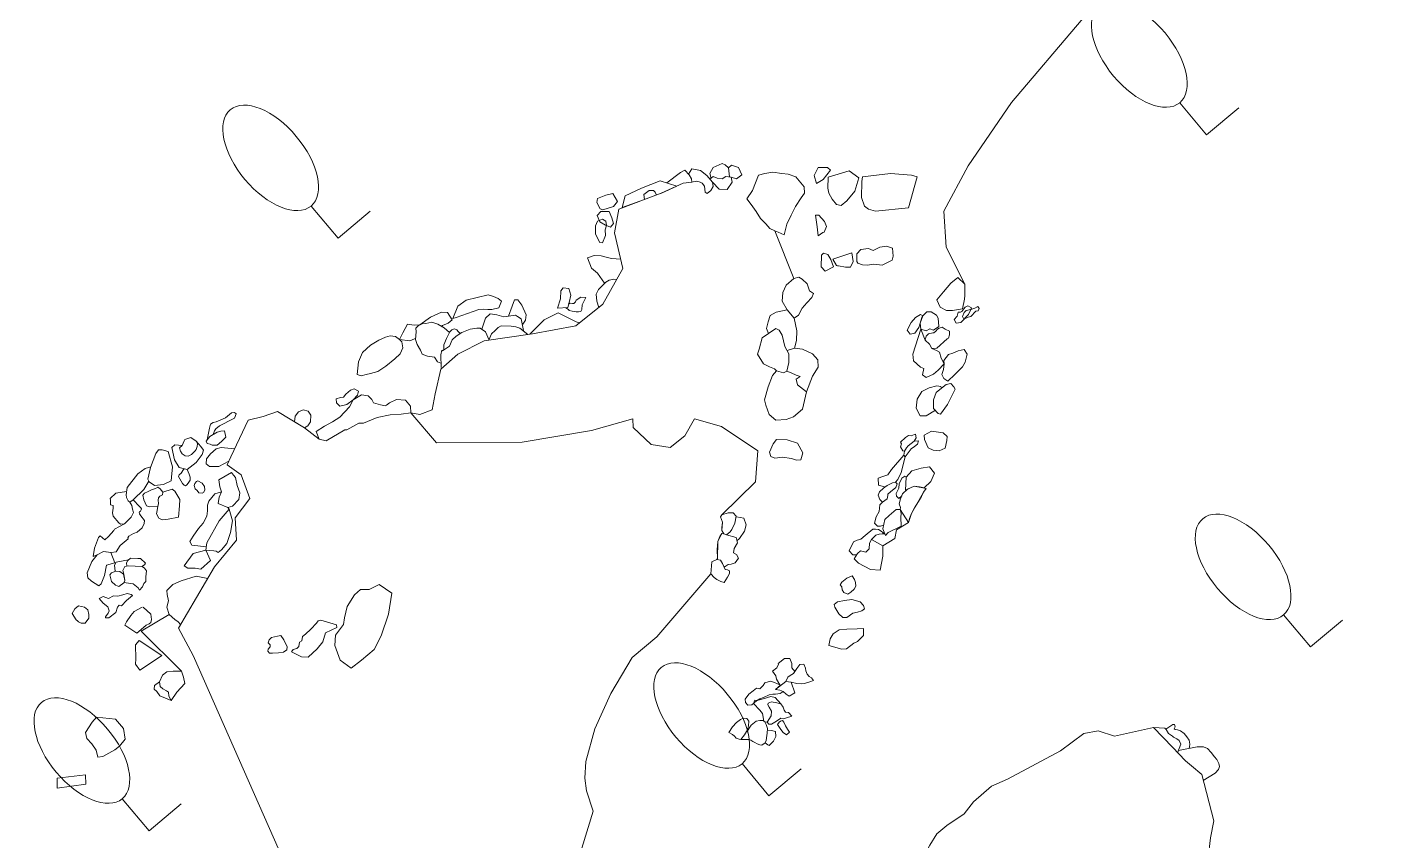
# Model space of a CAD drawing. Header units: metres. Extents: x -10443 to -4073, y -33280 to -26846.
# Drawn here: x -7266.45 to -7250.15, y -29110.04 to -29100.33 of the extents above; entities that cross this region are included whole.
import ezdxf

# ---------------------------------------------------------------- set-up
doc = ezdxf.new("R2010")
doc.units = ezdxf.units.M
doc.header["$MEASUREMENT"] = 0
doc.linetypes.add('CONTINUOUS_1', pattern=[0])
doc.linetypes.add('CONTINUOUS_2', pattern=[0])
doc.layers.add('木', color=254, linetype='CONTINUOUS_2', lineweight=18)
doc.layers.add('石', color=241, linetype='CONTINUOUS_2', lineweight=18)

msp = doc.modelspace()

# ---------------------------------------------------------------- linework, layer by layer
at = {"layer": '木', "linetype": 'CONTINUOUS_1', "lineweight": 18}
for p, q in [((-7252.372, -29101.615), (-7252.693, -29101.232)), ((-7251.989, -29101.293), (-7252.372, -29101.615)), ((-7262.739, -29102.849), (-7263.061, -29102.466)), ((-7262.356, -29102.527), (-7262.739, -29102.849)), ((-7251.132, -29107.731), (-7251.454, -29107.348)), ((-7250.749, -29107.41), (-7251.132, -29107.731)), ((-7257.596, -29109.508), (-7257.917, -29109.124)), ((-7257.213, -29109.186), (-7257.596, -29109.508)), ((-7264.992, -29109.926), (-7265.314, -29109.543)), ((-7264.609, -29109.605), (-7264.992, -29109.926))]:
    msp.add_line(p, q, dxfattribs=at)
for centre in [(-7253.175, -29100.657), (-7263.543, -29101.891), (-7251.936, -29106.774), (-7258.399, -29108.55), (-7265.796, -29108.968)]:
    msp.add_ellipse(centre, major_axis=(-0.482, 0.575), ratio=0.533333, dxfattribs=at)
at = {"layer": '石', "linetype": 'CONTINUOUS_2', "lineweight": 18}
for p, q in [((-7258.619, -29102.192), (-7258.881, -29102.313)), ((-7258.516, -29102.182), (-7258.619, -29102.192)), ((-7258.881, -29102.313), (-7259.388, -29102.503)), ((-7259.388, -29102.503), (-7259.439, -29102.788)), ((-7259.439, -29102.788), (-7259.338, -29103.213)), ((-7259.338, -29103.213), (-7259.578, -29103.638)), ((-7259.578, -29103.638), (-7259.899, -29103.895)), ((-7259.899, -29103.895), (-7260.419, -29103.992)), ((-7260.419, -29103.992), (-7260.993, -29104.077)), ((-7260.993, -29104.077), (-7261.309, -29104.236)), ((-7261.309, -29104.236), (-7261.513, -29104.415)), ((-7261.513, -29104.415), (-7261.578, -29104.708)), ((-7261.578, -29104.708), (-7261.617, -29104.898)), ((-7261.764, -29104.957), (-7261.871, -29104.934)), ((-7261.617, -29104.898), (-7261.764, -29104.957)), ((-7256.272, -29106.033), (-7256.239, -29106)), ((-7256.239, -29106), (-7256.184, -29105.962)), ((-7256.335, -29106.251), (-7256.316, -29106.178)), ((-7256.316, -29106.178), (-7256.28, -29106.112)), ((-7256.28, -29106.112), (-7256.272, -29106.033)), ((-7256.299, -29106.29), (-7256.335, -29106.251)), ((-7256.265, -29106.288), (-7256.299, -29106.29)), ((-7256.227, -29106.275), (-7256.265, -29106.288))]:
    msp.add_line(p, q, dxfattribs=at)
at = {"layer": '石', "linetype": 'CONTINUOUS_2', "lineweight": 18, "flags": 128}
for points in [[(-7244.365, -29095.966), (-7245.885, -29096.092), (-7247.481, -29096.369), (-7248.576, -29096.763), (-7249.202, -29097.235), (-7250.094, -29097.983), (-7252.026, -29098.677), (-7252.753, -29099.125), (-7253.346, -29099.717), (-7253.868, -29100.249), (-7254.699, -29101.229), (-7255.219, -29101.988), (-7255.507, -29102.526), (-7255.479, -29102.959), (-7255.259, -29103.4)], [(-7258.814, -29102.191), (-7258.651, -29102.064), (-7258.599, -29102.036), (-7258.548, -29102.094), (-7258.518, -29102.141), (-7258.516, -29102.182)], [(-7258.555, -29102.086), (-7258.515, -29102.021), (-7258.411, -29102.042), (-7258.338, -29102.102), (-7258.268, -29102.181), (-7258.263, -29102.233), (-7258.288, -29102.281), (-7258.334, -29102.317), (-7258.355, -29102.302), (-7258.365, -29102.228), (-7258.391, -29102.194), (-7258.418, -29102.183), (-7258.457, -29102.171), (-7258.52, -29102.183)], [(-7258.287, -29102.136), (-7258.3, -29102.079), (-7258.261, -29102.005), (-7258.152, -29101.959), (-7258.117, -29101.973), (-7258.079, -29102.009)], [(-7257.861, -29102.379), (-7257.809, -29102.449), (-7257.749, -29102.532), (-7257.696, -29102.616), (-7257.633, -29102.679), (-7257.585, -29102.735), (-7257.526, -29102.764), (-7257.484, -29102.78), (-7257.413, -29102.808), (-7257.383, -29102.681), (-7257.329, -29102.575), (-7257.28, -29102.473), (-7257.21, -29102.37), (-7257.17, -29102.314), (-7257.174, -29102.236), (-7257.273, -29102.116), (-7257.365, -29102.087), (-7257.443, -29102.078), (-7257.548, -29102.063), (-7257.643, -29102.077), (-7257.72, -29102.098), (-7257.792, -29102.282), (-7257.861, -29102.379)], [(-7258.3, -29102.146), (-7258.261, -29102.114), (-7258.213, -29102.132), (-7258.154, -29102.14), (-7258.11, -29102.113), (-7258.045, -29102.122), (-7258.036, -29102.181), (-7258.093, -29102.267), (-7258.188, -29102.265), (-7258.268, -29102.181)], [(-7258.974, -29102.279), (-7258.955, -29102.3), (-7258.938, -29102.335)], [(-7257.526, -29102.764), (-7257.298, -29103.333)], [(-7259.56, -29103.386), (-7259.641, -29103.269), (-7259.713, -29103.209), (-7259.762, -29103.083), (-7259.682, -29103.057), (-7259.599, -29103.059), (-7259.521, -29103.082), (-7259.473, -29103.091), (-7259.365, -29103.1)], [(-7259.625, -29103.676), (-7259.651, -29103.602), (-7259.658, -29103.519), (-7259.63, -29103.461), (-7259.541, -29103.376), (-7259.502, -29103.351), (-7259.446, -29103.34), (-7259.411, -29103.342)], [(-7257.377, -29103.707), (-7257.438, -29103.602), (-7257.431, -29103.5), (-7257.392, -29103.412), (-7257.298, -29103.333), (-7257.237, -29103.314), (-7257.198, -29103.34), (-7257.14, -29103.396), (-7257.112, -29103.478), (-7257.064, -29103.512), (-7257.083, -29103.559), (-7257.142, -29103.623), (-7257.198, -29103.684), (-7257.241, -29103.769), (-7257.294, -29103.804)], [(-7261.368, -29103.807), (-7261.309, -29103.66), (-7261.211, -29103.592), (-7260.948, -29103.528), (-7260.882, -29103.546), (-7260.826, -29103.569), (-7260.789, -29103.601), (-7260.818, -29103.681), (-7260.903, -29103.702), (-7260.952, -29103.7), (-7260.999, -29103.698), (-7261.06, -29103.702), (-7261.33, -29103.797), (-7261.368, -29103.807)], [(-7259.986, -29103.638), (-7259.969, -29103.627), (-7259.941, -29103.628), (-7259.926, -29103.631), (-7259.903, -29103.611), (-7259.895, -29103.592), (-7259.841, -29103.555), (-7259.781, -29103.558), (-7259.801, -29103.597), (-7259.823, -29103.647), (-7259.828, -29103.701), (-7259.842, -29103.724), (-7259.868, -29103.73), (-7259.895, -29103.729), (-7259.921, -29103.725), (-7259.944, -29103.721), (-7259.979, -29103.712), (-7259.988, -29103.701), (-7260.021, -29103.68)], [(-7260.703, -29103.781), (-7260.662, -29103.663), (-7260.634, -29103.588), (-7260.593, -29103.588), (-7260.544, -29103.65), (-7260.494, -29103.766), (-7260.5, -29103.828), (-7260.535, -29103.877)], [(-7257.379, -29104.193), (-7257.29, -29104.164), (-7257.267, -29104.073), (-7257.261, -29103.955), (-7257.294, -29103.804), (-7257.377, -29103.707), (-7257.511, -29103.732), (-7257.58, -29103.772), (-7257.606, -29103.847), (-7257.626, -29103.928), (-7257.602, -29103.99)], [(-7262.006, -29104.059), (-7261.966, -29103.979), (-7261.911, -29103.877), (-7261.83, -29103.889), (-7261.761, -29103.883), (-7261.636, -29103.792), (-7261.504, -29103.734), (-7261.434, -29103.737), (-7261.376, -29103.826), (-7261.423, -29103.866), (-7261.492, -29103.894), (-7261.503, -29103.908)], [(-7261.51, -29104.342), (-7261.551, -29104.325), (-7261.588, -29104.272), (-7261.67, -29104.257), (-7261.733, -29104.236), (-7261.755, -29104.187), (-7261.796, -29104.12), (-7261.814, -29104.061), (-7261.808, -29103.97), (-7261.81, -29103.924), (-7261.784, -29103.896), (-7261.736, -29103.873), (-7261.691, -29103.867), (-7261.621, -29103.854), (-7261.547, -29103.878), (-7261.473, -29103.921), (-7261.408, -29103.977)], [(-7261.024, -29103.937), (-7260.977, -29103.804), (-7260.923, -29103.755), (-7260.844, -29103.764), (-7260.761, -29103.789), (-7260.703, -29103.781), (-7260.621, -29103.771), (-7260.595, -29103.784), (-7260.551, -29103.811), (-7260.525, -29103.951)], [(-7260.94, -29104.069), (-7260.905, -29103.991), (-7260.865, -29103.951), (-7260.826, -29103.915), (-7260.79, -29103.896), (-7260.671, -29103.901), (-7260.616, -29103.908), (-7260.57, -29103.924), (-7260.474, -29104)], [(-7260.45, -29103.997), (-7260.28, -29103.825), (-7260.112, -29103.743), (-7259.898, -29103.848), (-7259.855, -29103.859)], [(-7262.509, -29104.476), (-7262.496, -29104.325), (-7262.446, -29104.215), (-7262.35, -29104.127), (-7262.251, -29104.068), (-7262.171, -29104.033), (-7262.116, -29104.014), (-7262.052, -29104.024), (-7262.006, -29104.059), (-7261.977, -29104.086), (-7261.965, -29104.158), (-7261.999, -29104.232), (-7262.061, -29104.289), (-7262.17, -29104.38), (-7262.264, -29104.442), (-7262.352, -29104.465), (-7262.403, -29104.478), (-7262.461, -29104.495), (-7262.509, -29104.476)], [(-7262.006, -29104.059), (-7261.88, -29104.076), (-7261.827, -29104.052), (-7261.809, -29104.046)], [(-7261.508, -29104.395), (-7261.512, -29104.241), (-7261.499, -29104.186), (-7261.49, -29104.195), (-7261.41, -29104.138), (-7261.376, -29104.063), (-7261.33, -29104.021), (-7261.262, -29103.975), (-7261.162, -29103.937), (-7261.081, -29103.925), (-7261.044, -29103.923), (-7260.979, -29103.967), (-7260.936, -29104.068)], [(-7261.477, -29104.186), (-7261.475, -29104.122), (-7261.444, -29104.048), (-7261.403, -29103.97), (-7261.382, -29103.943), (-7261.35, -29103.933), (-7261.32, -29103.946), (-7261.304, -29103.963), (-7261.282, -29103.989)], [(-7257.588, -29104.385), (-7257.528, -29104.41), (-7257.507, -29104.435), (-7257.422, -29104.459), (-7257.384, -29104.438), (-7257.357, -29104.333), (-7257.357, -29104.232), (-7257.408, -29104.143), (-7257.438, -29104.006), (-7257.474, -29103.95), (-7257.513, -29103.93), (-7257.676, -29104.039), (-7257.711, -29104.174), (-7257.731, -29104.235), (-7257.66, -29104.351), (-7257.588, -29104.385)], [(-7257.29, -29104.164), (-7257.195, -29104.174), (-7257.076, -29104.229), (-7257.012, -29104.303), (-7257.009, -29104.39), (-7257.074, -29104.497), (-7257.148, -29104.683), (-7257.256, -29104.599), (-7257.269, -29104.532), (-7257.224, -29104.502), (-7257.27, -29104.487), (-7257.329, -29104.459), (-7257.384, -29104.438)], [(-7257.148, -29104.683), (-7257.195, -29104.893), (-7257.301, -29104.985), (-7257.39, -29105.015), (-7257.514, -29105.024), (-7257.592, -29104.956), (-7257.632, -29104.844), (-7257.647, -29104.781), (-7257.605, -29104.623), (-7257.552, -29104.491), (-7257.507, -29104.435)], [(-7255.609, -29104.903), (-7255.72, -29104.971), (-7255.789, -29104.973), (-7255.839, -29104.881), (-7255.825, -29104.774), (-7255.771, -29104.68), (-7255.684, -29104.636), (-7255.59, -29104.613), (-7255.545, -29104.622), (-7255.536, -29104.639)], [(-7255.375, -29104.653), (-7255.465, -29104.837), (-7255.547, -29104.951), (-7255.577, -29104.942), (-7255.63, -29104.882), (-7255.632, -29104.779), (-7255.6, -29104.693), (-7255.536, -29104.639), (-7255.482, -29104.597), (-7255.426, -29104.586), (-7255.389, -29104.624), (-7255.375, -29104.654)], [(-7264.643, -29107.508), (-7264.215, -29106.774), (-7263.952, -29106.454), (-7263.967, -29106.188), (-7263.791, -29105.958), (-7263.893, -29105.677), (-7264.06, -29105.558), (-7264.02, -29105.459), (-7263.813, -29105.022), (-7263.632, -29104.979)], [(-7264.301, -29105.258), (-7264.273, -29105.118), (-7264.259, -29105.072), (-7264.228, -29105.052), (-7264.192, -29105.044), (-7264.082, -29104.995), (-7264.059, -29104.977), (-7264.011, -29104.934), (-7263.975, -29104.933), (-7263.953, -29104.949), (-7263.973, -29104.998), (-7264.036, -29105.03), (-7264.106, -29105.068), (-7264.153, -29105.09), (-7264.199, -29105.128), (-7264.213, -29105.152), (-7264.229, -29105.195)], [(-7263.632, -29104.979), (-7263.463, -29104.919), (-7263.138, -29105.114), (-7262.962, -29105.25)], [(-7261.871, -29104.934), (-7261.563, -29105.292), (-7260.54, -29105.287), (-7259.713, -29105.147), (-7259.222, -29105.008), (-7259.216, -29105.112), (-7259.002, -29105.313), (-7258.773, -29105.348), (-7258.598, -29105.21), (-7258.486, -29105.008), (-7258.163, -29105.1), (-7257.729, -29105.39), (-7257.757, -29105.758)], [(-7264.311, -29105.272), (-7264.268, -29105.219), (-7264.182, -29105.167), (-7264.138, -29105.156), (-7264.093, -29105.152), (-7264.076, -29105.224), (-7264.128, -29105.279), (-7264.18, -29105.32), (-7264.209, -29105.322), (-7264.239, -29105.32), (-7264.264, -29105.309), (-7264.302, -29105.301), (-7264.311, -29105.272)], [(-7256.027, -29105.34), (-7256.014, -29105.305), (-7256.027, -29105.286), (-7255.965, -29105.231), (-7255.931, -29105.205), (-7255.898, -29105.208), (-7255.86, -29105.193), (-7255.845, -29105.192), (-7255.838, -29105.232), (-7255.862, -29105.272), (-7255.935, -29105.328), (-7255.955, -29105.352), (-7255.976, -29105.392), (-7255.999, -29105.389), (-7256.027, -29105.34)], [(-7264.541, -29105.613), (-7264.636, -29105.59), (-7264.691, -29105.495), (-7264.724, -29105.351), (-7264.688, -29105.317), (-7264.6, -29105.325)], [(-7264.497, -29105.23), (-7264.568, -29105.254), (-7264.576, -29105.271), (-7264.6, -29105.325), (-7264.629, -29105.352), (-7264.619, -29105.395), (-7264.599, -29105.425), (-7264.564, -29105.449), (-7264.529, -29105.454), (-7264.488, -29105.431), (-7264.442, -29105.39), (-7264.431, -29105.374), (-7264.419, -29105.338), (-7264.417, -29105.306), (-7264.432, -29105.272), (-7264.497, -29105.23)], [(-7264.541, -29105.613), (-7264.43, -29105.53), (-7264.359, -29105.433), (-7264.345, -29105.383), (-7264.377, -29105.339), (-7264.432, -29105.272)], [(-7264.041, -29105.512), (-7264.16, -29105.575), (-7264.273, -29105.577), (-7264.313, -29105.545), (-7264.307, -29105.484), (-7264.259, -29105.424), (-7264.195, -29105.365), (-7264.133, -29105.35), (-7263.976, -29105.365)], [(-7255.862, -29105.272), (-7255.81, -29105.271), (-7255.824, -29105.31), (-7255.859, -29105.336), (-7255.897, -29105.367), (-7255.944, -29105.429), (-7255.969, -29105.459), (-7255.987, -29105.441), (-7255.976, -29105.392)], [(-7264.821, -29105.792), (-7264.931, -29105.804), (-7264.994, -29105.761), (-7265.01, -29105.726), (-7264.975, -29105.589), (-7264.914, -29105.419), (-7264.882, -29105.379), (-7264.837, -29105.378), (-7264.765, -29105.398), (-7264.715, -29105.581), (-7264.726, -29105.705), (-7264.731, -29105.747), (-7264.821, -29105.792)], [(-7256.215, -29105.817), (-7256.289, -29105.799), (-7256.291, -29105.716), (-7256.236, -29105.695), (-7256.175, -29105.676), (-7256.132, -29105.611), (-7255.987, -29105.441), (-7255.969, -29105.459), (-7256.019, -29105.649), (-7256.058, -29105.73), (-7256.087, -29105.762)], [(-7264.998, -29105.753), (-7265.055, -29105.85), (-7265.184, -29105.976), (-7265.223, -29106.003), (-7265.243, -29105.987), (-7265.262, -29105.945), (-7265.269, -29105.913), (-7265.255, -29105.828), (-7265.127, -29105.665), (-7265.04, -29105.599), (-7264.971, -29105.579)], [(-7264.593, -29105.779), (-7264.643, -29105.694), (-7264.633, -29105.676), (-7264.611, -29105.655), (-7264.583, -29105.612), (-7264.576, -29105.605), (-7264.541, -29105.613), (-7264.516, -29105.667), (-7264.502, -29105.702), (-7264.505, -29105.738), (-7264.527, -29105.775), (-7264.545, -29105.796), (-7264.561, -29105.807), (-7264.574, -29105.799), (-7264.593, -29105.779)], [(-7264.011, -29105.647), (-7264.161, -29105.736), (-7264.151, -29105.819), (-7264.129, -29105.88), (-7264.156, -29105.944), (-7264.168, -29106.016), (-7264.053, -29106.064), (-7263.997, -29106.05), (-7263.923, -29105.971), (-7263.912, -29105.892), (-7263.944, -29105.804), (-7263.962, -29105.709), (-7263.985, -29105.679), (-7264.011, -29105.647)], [(-7264.891, -29106.054), (-7264.985, -29106.057), (-7265.023, -29106.047), (-7265.057, -29105.974), (-7265.068, -29105.92), (-7265.047, -29105.894), (-7265.012, -29105.878), (-7264.964, -29105.856), (-7264.917, -29105.839), (-7264.89, -29105.823), (-7264.862, -29105.841), (-7264.83, -29105.884), (-7264.834, -29105.913), (-7264.867, -29105.93), (-7264.883, -29105.95), (-7264.885, -29105.977), (-7264.88, -29106.018), (-7264.891, -29106.054)], [(-7264.83, -29105.884), (-7264.717, -29105.847), (-7264.686, -29105.869), (-7264.626, -29105.972), (-7264.631, -29106.045), (-7264.641, -29106.181)], [(-7264.362, -29105.895), (-7264.399, -29105.892), (-7264.421, -29105.864), (-7264.445, -29105.844), (-7264.456, -29105.804), (-7264.448, -29105.78), (-7264.426, -29105.755), (-7264.413, -29105.747), (-7264.361, -29105.775), (-7264.331, -29105.816), (-7264.329, -29105.857), (-7264.344, -29105.886), (-7264.362, -29105.895)], [(-7257.757, -29105.758), (-7258.159, -29106.152), (-7258.174, -29106.179), (-7258.151, -29106.241), (-7258.158, -29106.341), (-7258.134, -29106.381), (-7258.157, -29106.376), (-7258.207, -29106.47), (-7258.209, -29106.674), (-7258.218, -29106.686), (-7258.278, -29106.715), (-7258.289, -29106.859), (-7258.933, -29107.61), (-7259.229, -29107.858), (-7259.481, -29108.288), (-7259.673, -29108.708), (-7259.782, -29109.099), (-7259.792, -29109.298), (-7259.775, -29109.447), (-7259.693, -29109.692), (-7259.827, -29110.132), (-7259.815, -29110.585), (-7260.254, -29111.279), (-7260.319, -29111.429), (-7260.441, -29111.722), (-7260.461, -29111.958), (-7260.432, -29112.219), (-7260.392, -29112.43), (-7260.338, -29112.576), (-7260.28, -29112.677), (-7260.24, -29112.725)], [(-7256.239, -29106), (-7256.271, -29105.972), (-7256.293, -29105.92), (-7256.276, -29105.877), (-7256.227, -29105.834), (-7256.184, -29105.804), (-7256.12, -29105.771), (-7256.087, -29105.762), (-7256.065, -29105.784), (-7256.08, -29105.826), (-7256.145, -29105.879), (-7256.176, -29105.908), (-7256.175, -29105.924), (-7256.184, -29105.962), (-7256.239, -29106)], [(-7256.01, -29105.928), (-7256.047, -29105.957), (-7256.074, -29105.932), (-7256.079, -29105.898), (-7256.046, -29105.834), (-7256.04, -29105.784), (-7256.01, -29105.717), (-7255.973, -29105.692), (-7255.962, -29105.695)], [(-7265.66, -29106.649), (-7265.613, -29106.632), (-7265.536, -29106.59), (-7265.446, -29106.603), (-7265.386, -29106.596), (-7265.34, -29106.519), (-7265.245, -29106.439), (-7265.246, -29106.427), (-7265.235, -29106.408), (-7265.18, -29106.377), (-7265.137, -29106.36), (-7265.076, -29106.31), (-7265.053, -29106.255), (-7265.049, -29106.222), (-7265.091, -29106.166), (-7265.11, -29106.142), (-7265.112, -29106.126), (-7265.109, -29106.119), (-7265.098, -29106.108), (-7265.087, -29106.092), (-7265.084, -29106.082), (-7265.092, -29106.068), (-7265.109, -29106.052), (-7265.184, -29105.976)], [(-7265.263, -29105.874), (-7265.391, -29105.893), (-7265.457, -29105.957), (-7265.453, -29105.978), (-7265.454, -29106.033), (-7265.423, -29106.04), (-7265.422, -29106.074), (-7265.43, -29106.129), (-7265.423, -29106.17), (-7265.356, -29106.25), (-7265.336, -29106.264), (-7265.288, -29106.259), (-7265.209, -29106.181), (-7265.18, -29106.126), (-7265.191, -29106.085), (-7265.201, -29106.043), (-7265.223, -29106.003)], [(-7264.038, -29106.087), (-7264.053, -29106.064), (-7264.168, -29106.016), (-7264.156, -29105.944), (-7264.129, -29105.88), (-7264.209, -29105.904), (-7264.279, -29105.99), (-7264.297, -29106.039), (-7264.297, -29106.107), (-7264.303, -29106.169), (-7264.348, -29106.254), (-7264.402, -29106.318), (-7264.468, -29106.406), (-7264.507, -29106.471), (-7264.485, -29106.515), (-7264.31, -29106.534)], [(-7256.237, -29106.523), (-7256.237, -29106.646), (-7256.268, -29106.813), (-7256.384, -29106.806), (-7256.528, -29106.729), (-7256.577, -29106.68), (-7256.54, -29106.613), (-7256.502, -29106.582), (-7256.44, -29106.598), (-7256.4, -29106.56), (-7256.395, -29106.491), (-7256.37, -29106.447), (-7256.237, -29106.523), (-7256.092, -29106.437), (-7256.073, -29106.334), (-7255.93, -29106.244), (-7255.917, -29106.197), (-7255.894, -29106.139), (-7255.857, -29106.07), (-7255.812, -29105.996), (-7255.776, -29105.933), (-7255.752, -29105.883), (-7255.739, -29105.866)], [(-7264.641, -29106.181), (-7264.766, -29106.205), (-7264.838, -29106.214), (-7264.878, -29106.194), (-7264.906, -29106.14), (-7264.902, -29106.122), (-7264.891, -29106.054)], [(-7264.315, -29106.576), (-7264.305, -29106.489), (-7264.158, -29106.224), (-7264.038, -29106.087), (-7263.998, -29106.226), (-7264.023, -29106.366), (-7264.064, -29106.494), (-7264.131, -29106.571), (-7264.17, -29106.602), (-7264.192, -29106.588), (-7264.22, -29106.583), (-7264.315, -29106.576)], [(-7257.981, -29106.176), (-7257.895, -29106.192), (-7257.867, -29106.273), (-7257.887, -29106.349), (-7257.948, -29106.437), (-7257.977, -29106.463)], [(-7265.66, -29106.649), (-7265.646, -29106.551), (-7265.598, -29106.424), (-7265.579, -29106.405), (-7265.523, -29106.453), (-7265.478, -29106.412), (-7265.416, -29106.339), (-7265.406, -29106.325), (-7265.288, -29106.259)], [(-7256.549, -29106.63), (-7256.594, -29106.631), (-7256.638, -29106.582), (-7256.585, -29106.476), (-7256.542, -29106.457), (-7256.5, -29106.445), (-7256.446, -29106.399), (-7256.354, -29106.324), (-7256.325, -29106.325), (-7256.289, -29106.329), (-7256.258, -29106.349), (-7256.217, -29106.38)], [(-7258.209, -29106.674), (-7258.213, -29106.568), (-7258.207, -29106.47), (-7258.18, -29106.411), (-7258.157, -29106.376), (-7258.134, -29106.381), (-7258.102, -29106.393), (-7257.987, -29106.423), (-7257.971, -29106.487), (-7258.012, -29106.554), (-7258.018, -29106.606), (-7257.982, -29106.627), (-7257.959, -29106.669), (-7257.998, -29106.726), (-7258.045, -29106.743), (-7258.081, -29106.748), (-7258.129, -29106.78)], [(-7256.37, -29106.447), (-7256.318, -29106.397), (-7256.28, -29106.384), (-7256.243, -29106.379), (-7256.213, -29106.38)], [(-7264.444, -29106.79), (-7264.531, -29106.79), (-7264.575, -29106.761), (-7264.468, -29106.616), (-7264.315, -29106.576), (-7264.26, -29106.698), (-7264.376, -29106.801), (-7264.444, -29106.79)], [(-7265.399, -29106.827), (-7265.406, -29106.756), (-7265.386, -29106.718), (-7265.239, -29106.69)], [(-7265.056, -29106.975), (-7265.071, -29107.014), (-7265.108, -29107.053), (-7265.123, -29107.025), (-7265.183, -29106.979), (-7265.294, -29106.96), (-7265.284, -29106.936), (-7265.297, -29106.862), (-7265.309, -29106.819), (-7265.284, -29106.771), (-7265.243, -29106.764), (-7265.077, -29106.771), (-7265.049, -29106.791), (-7265.023, -29106.822), (-7265.034, -29106.893), (-7265.031, -29106.92), (-7265.031, -29106.95), (-7265.056, -29106.975)], [(-7265.258, -29106.766), (-7265.265, -29106.728), (-7265.249, -29106.697), (-7265.215, -29106.67), (-7265.13, -29106.673), (-7265.095, -29106.675), (-7265.037, -29106.729), (-7265.049, -29106.749), (-7265.079, -29106.77)], [(-7264.756, -29107.345), (-7264.782, -29107.255), (-7264.762, -29107.181), (-7264.776, -29107.103), (-7264.781, -29107.055), (-7264.712, -29106.986), (-7264.611, -29106.941), (-7264.431, -29106.884), (-7264.292, -29106.914)], [(-7262.77, -29107.589), (-7262.778, -29107.712), (-7262.715, -29107.887), (-7262.582, -29107.983), (-7262.459, -29107.89), (-7262.306, -29107.762), (-7262.223, -29107.596), (-7262.137, -29107.338), (-7262.098, -29107.088), (-7262.247, -29106.986), (-7262.368, -29107.044), (-7262.469, -29107.044), (-7262.543, -29107.107), (-7262.628, -29107.246), (-7262.66, -29107.385), (-7262.675, -29107.461), (-7262.77, -29107.589)], [(-7265.075, -29107.256), (-7265.173, -29107.308), (-7265.211, -29107.355), (-7265.265, -29107.43), (-7265.283, -29107.471), (-7265.14, -29107.566), (-7265.062, -29107.497), (-7265.029, -29107.469), (-7264.994, -29107.453), (-7264.973, -29107.44), (-7264.963, -29107.402), (-7264.971, -29107.339), (-7265.063, -29107.254)], [(-7264.756, -29107.345), (-7265.088, -29107.542), (-7264.605, -29108.02)], [(-7264.617, -29107.464), (-7264.645, -29107.429), (-7264.685, -29107.401), (-7264.756, -29107.345)], [(-7263.293, -29107.789), (-7263.175, -29107.848), (-7263.094, -29107.851), (-7262.987, -29107.752), (-7262.921, -29107.67), (-7262.889, -29107.562), (-7262.753, -29107.497), (-7262.755, -29107.467), (-7262.877, -29107.432), (-7262.942, -29107.41), (-7262.974, -29107.417), (-7262.997, -29107.445), (-7263.063, -29107.519), (-7263.128, -29107.578), (-7263.163, -29107.606), (-7263.169, -29107.657), (-7263.198, -29107.673), (-7263.206, -29107.724), (-7263.232, -29107.749), (-7263.273, -29107.763), (-7263.293, -29107.789)], [(-7264.643, -29107.508), (-7264.468, -29107.831), (-7263.437, -29110.17), (-7263.022, -29110.884), (-7263.02, -29111.024), (-7262.979, -29111.129), (-7262.8, -29111.358), (-7262.782, -29111.529), (-7262.769, -29111.663), (-7262.466, -29111.753), (-7262.118, -29111.684), (-7261.969, -29111.775), (-7261.578, -29111.707), (-7261.419, -29111.823), (-7261.027, -29112.008), (-7260.797, -29112.453), (-7260.699, -29113.089), (-7260.892, -29113.924), (-7261.769, -29115.239)], [(-7263.56, -29107.646), (-7263.531, -29107.619), (-7263.462, -29107.603), (-7263.421, -29107.595), (-7263.385, -29107.645), (-7263.346, -29107.731), (-7263.348, -29107.764), (-7263.388, -29107.793), (-7263.451, -29107.802), (-7263.521, -29107.804), (-7263.558, -29107.804), (-7263.576, -29107.783), (-7263.571, -29107.758), (-7263.548, -29107.728), (-7263.548, -29107.706), (-7263.571, -29107.68), (-7263.56, -29107.646)], [(-7257.553, -29108.019), (-7257.501, -29107.98), (-7257.481, -29107.935), (-7257.485, -29107.927), (-7257.409, -29107.87), (-7257.346, -29107.87), (-7257.324, -29107.928), (-7257.321, -29107.98), (-7257.285, -29108.023)], [(-7257.396, -29108.142), (-7257.372, -29108.092), (-7257.343, -29108.073), (-7257.302, -29108.049), (-7257.263, -29107.988), (-7257.227, -29107.942), (-7257.179, -29107.935), (-7257.16, -29107.984), (-7257.156, -29108.017), (-7257.138, -29108.057), (-7257.116, -29108.084), (-7257.088, -29108.098), (-7257.065, -29108.13), (-7257.109, -29108.146), (-7257.171, -29108.167), (-7257.208, -29108.17), (-7257.263, -29108.167), (-7257.332, -29108.152)], [(-7264.605, -29108.02), (-7264.706, -29108.019), (-7264.781, -29108.029), (-7264.833, -29108.068), (-7264.87, -29108.147), (-7264.861, -29108.201), (-7264.83, -29108.229), (-7264.784, -29108.253), (-7264.762, -29108.272), (-7264.758, -29108.317), (-7264.729, -29108.371)], [(-7264.729, -29108.371), (-7264.663, -29108.269), (-7264.568, -29108.168), (-7264.583, -29108.092), (-7264.605, -29108.02)], [(-7257.553, -29108.019), (-7257.514, -29108.074), (-7257.507, -29108.115), (-7257.466, -29108.185)], [(-7264.729, -29108.371), (-7264.864, -29108.313), (-7264.903, -29108.264), (-7264.935, -29108.233), (-7264.93, -29108.192), (-7264.87, -29108.146)], [(-7257.798, -29108.421), (-7257.846, -29108.425), (-7257.877, -29108.394), (-7257.88, -29108.356), (-7257.834, -29108.295), (-7257.784, -29108.254), (-7257.745, -29108.224), (-7257.718, -29108.225), (-7257.703, -29108.229), (-7257.663, -29108.192), (-7257.644, -29108.161), (-7257.578, -29108.141), (-7257.531, -29108.154), (-7257.457, -29108.189), (-7257.519, -29108.237), (-7257.464, -29108.246), (-7257.424, -29108.263), (-7257.462, -29108.287), (-7257.517, -29108.296), (-7257.548, -29108.295), (-7257.594, -29108.304), (-7257.659, -29108.334), (-7257.703, -29108.351), (-7257.745, -29108.376), (-7257.798, -29108.421)], [(-7257.519, -29108.238), (-7257.396, -29108.142), (-7257.332, -29108.152), (-7257.288, -29108.277), (-7257.355, -29108.318), (-7257.39, -29108.295), (-7257.427, -29108.262), (-7257.464, -29108.246), (-7257.519, -29108.238)], [(-7257.779, -29108.405), (-7257.77, -29108.374), (-7257.763, -29108.368), (-7257.74, -29108.372), (-7257.664, -29108.349), (-7257.574, -29108.324), (-7257.523, -29108.336), (-7257.454, -29108.41)], [(-7257.779, -29108.405), (-7257.704, -29108.485), (-7257.673, -29108.524), (-7257.656, -29108.616)], [(-7257.615, -29108.629), (-7257.569, -29108.555), (-7257.565, -29108.499), (-7257.592, -29108.451), (-7257.61, -29108.423), (-7257.603, -29108.401), (-7257.565, -29108.386), (-7257.5, -29108.397), (-7257.454, -29108.41), (-7257.425, -29108.449), (-7257.415, -29108.485), (-7257.399, -29108.508), (-7257.361, -29108.515), (-7257.324, -29108.559)], [(-7258.075, -29108.752), (-7258.031, -29108.684), (-7257.981, -29108.634), (-7257.937, -29108.598), (-7257.901, -29108.581), (-7257.861, -29108.584), (-7257.835, -29108.615), (-7257.838, -29108.671), (-7257.853, -29108.722), (-7257.886, -29108.782), (-7257.93, -29108.834), (-7257.951, -29108.833), (-7257.985, -29108.818), (-7258.008, -29108.794), (-7258.029, -29108.778), (-7258.075, -29108.752)], [(-7257.861, -29108.745), (-7257.807, -29108.666), (-7257.748, -29108.618), (-7257.704, -29108.61), (-7257.668, -29108.608), (-7257.643, -29108.625), (-7257.63, -29108.657), (-7257.613, -29108.704), (-7257.616, -29108.759), (-7257.619, -29108.788), (-7257.63, -29108.849), (-7257.639, -29108.875), (-7257.68, -29108.902), (-7257.706, -29108.898), (-7257.737, -29108.886), (-7257.764, -29108.871), (-7257.786, -29108.859), (-7257.811, -29108.845), (-7257.837, -29108.835), (-7257.93, -29108.834)], [(-7257.324, -29108.559), (-7257.386, -29108.579), (-7257.417, -29108.588), (-7257.452, -29108.583), (-7257.506, -29108.615), (-7257.564, -29108.653), (-7257.595, -29108.654), (-7257.615, -29108.629)], [(-7257.492, -29108.656), (-7257.474, -29108.63), (-7257.456, -29108.617), (-7257.433, -29108.61), (-7257.416, -29108.627), (-7257.399, -29108.672), (-7257.375, -29108.713), (-7257.351, -29108.749), (-7257.386, -29108.781), (-7257.425, -29108.752), (-7257.454, -29108.717), (-7257.492, -29108.656)], [(-7257.643, -29108.625), (-7257.614, -29108.63)], [(-7257.61, -29108.726), (-7257.564, -29108.727), (-7257.519, -29108.741), (-7257.513, -29108.799), (-7257.542, -29108.857), (-7257.594, -29108.909), (-7257.608, -29108.901), (-7257.639, -29108.875)], [(-7253.004, -29108.693), (-7252.87, -29108.702), (-7252.855, -29108.717), (-7252.826, -29108.766), (-7252.78, -29108.796), (-7252.767, -29108.807), (-7252.729, -29108.828), (-7252.698, -29108.848), (-7252.681, -29108.893), (-7252.718, -29108.993)], [(-7252.86, -29108.712), (-7252.775, -29108.655), (-7252.757, -29108.655), (-7252.748, -29108.685), (-7252.759, -29108.707), (-7252.749, -29108.715), (-7252.719, -29108.719), (-7252.685, -29108.732), (-7252.639, -29108.763), (-7252.607, -29108.805), (-7252.58, -29108.843), (-7252.573, -29108.892), (-7252.576, -29108.924), (-7252.582, -29108.944)], [(-7252.709, -29108.968), (-7252.484, -29108.925), (-7252.411, -29108.923), (-7252.361, -29108.942), (-7252.318, -29108.991), (-7252.277, -29109.042), (-7252.251, -29109.075), (-7252.226, -29109.123), (-7252.218, -29109.159), (-7252.231, -29109.193), (-7252.27, -29109.237), (-7252.412, -29109.327)]]:
    msp.add_lwpolyline(points, dxfattribs=at)
for points in [[(-7258.079, -29102.009), (-7258.044, -29101.98), (-7257.958, -29102.007), (-7257.921, -29102.095), (-7257.983, -29102.142), (-7258.045, -29102.122), (-7258.067, -29102.119)], [(-7256.948, -29102.149), (-7257.027, -29102.199), (-7257.056, -29102.103), (-7257.008, -29102.006), (-7256.896, -29102.005), (-7256.86, -29102.039)], [(-7256.887, -29102.122), (-7256.639, -29102.047), (-7256.521, -29102.13), (-7256.572, -29102.29), (-7256.666, -29102.405), (-7256.734, -29102.458), (-7256.788, -29102.446), (-7256.841, -29102.383), (-7256.881, -29102.311), (-7256.891, -29102.251)], [(-7255.931, -29102.486), (-7256.323, -29102.529), (-7256.406, -29102.502), (-7256.454, -29102.469), (-7256.491, -29102.363), (-7256.487, -29102.174), (-7256.478, -29102.118), (-7256.145, -29102.077), (-7255.893, -29102.099), (-7255.828, -29102.118)], [(-7259.348, -29102.482), (-7259.312, -29102.343), (-7259.116, -29102.251), (-7258.895, -29102.166), (-7258.695, -29102.228), (-7258.879, -29102.312), (-7258.938, -29102.334), (-7258.954, -29102.301), (-7258.973, -29102.279), (-7259.026, -29102.281), (-7259.088, -29102.327), (-7259.082, -29102.388)], [(-7259.58, -29102.511), (-7259.61, -29102.498), (-7259.65, -29102.424), (-7259.64, -29102.375), (-7259.544, -29102.337), (-7259.459, -29102.318), (-7259.404, -29102.413), (-7259.449, -29102.471)], [(-7259.614, -29102.653), (-7259.644, -29102.581), (-7259.601, -29102.53), (-7259.503, -29102.533), (-7259.47, -29102.607), (-7259.45, -29102.675), (-7259.487, -29102.717), (-7259.535, -29102.7), (-7259.546, -29102.695)], [(-7257.007, -29102.821), (-7257.022, -29102.715), (-7257.04, -29102.576), (-7257.001, -29102.575), (-7256.932, -29102.652), (-7256.908, -29102.71), (-7256.936, -29102.777), (-7256.951, -29102.783)], [(-7259.582, -29102.904), (-7259.615, -29102.902), (-7259.664, -29102.803), (-7259.667, -29102.701), (-7259.642, -29102.648), (-7259.584, -29102.624), (-7259.542, -29102.647), (-7259.535, -29102.7), (-7259.549, -29102.751), (-7259.548, -29102.819)], [(-7256.824, -29103.191), (-7256.924, -29103.243), (-7256.973, -29103.194), (-7256.969, -29103.054), (-7256.943, -29103.029), (-7256.892, -29103.045), (-7256.856, -29103.103)], [(-7256.835, -29103.101), (-7256.605, -29103.024), (-7256.59, -29103.127), (-7256.623, -29103.198), (-7256.68, -29103.198), (-7256.764, -29103.18), (-7256.778, -29103.179), (-7256.791, -29103.176)], [(-7256.545, -29103.038), (-7256.497, -29102.986), (-7256.407, -29102.974), (-7256.35, -29102.998), (-7256.272, -29102.957), (-7256.191, -29102.945), (-7256.122, -29102.969), (-7256.115, -29103.063), (-7256.125, -29103.113), (-7256.246, -29103.172), (-7256.343, -29103.159), (-7256.419, -29103.171), (-7256.479, -29103.168), (-7256.534, -29103.147), (-7256.548, -29103.13)], [(-7255.285, -29103.693), (-7255.405, -29103.714), (-7255.477, -29103.712), (-7255.551, -29103.675), (-7255.592, -29103.588), (-7255.511, -29103.491), (-7255.426, -29103.387), (-7255.34, -29103.32), (-7255.259, -29103.4), (-7255.259, -29103.535), (-7255.262, -29103.58)], [(-7260.118, -29103.686), (-7260.085, -29103.573), (-7260.078, -29103.48), (-7260.052, -29103.441), (-7259.985, -29103.45), (-7259.961, -29103.529), (-7259.982, -29103.618), (-7259.994, -29103.679)], [(-7255.567, -29103.906), (-7255.63, -29103.949), (-7255.677, -29103.934), (-7255.72, -29103.957), (-7255.782, -29103.938), (-7255.791, -29103.866), (-7255.76, -29103.778), (-7255.711, -29103.728), (-7255.659, -29103.728), (-7255.597, -29103.77), (-7255.575, -29103.806)], [(-7255.307, -29103.856), (-7255.363, -29103.865), (-7255.384, -29103.822), (-7255.35, -29103.781), (-7255.338, -29103.734), (-7255.311, -29103.734), (-7255.293, -29103.724), (-7255.268, -29103.692), (-7255.253, -29103.674), (-7255.222, -29103.656), (-7255.179, -29103.682), (-7255.185, -29103.703), (-7255.215, -29103.761)], [(-7255.126, -29103.72), (-7255.187, -29103.785), (-7255.218, -29103.793), (-7255.268, -29103.815), (-7255.287, -29103.785), (-7255.265, -29103.738), (-7255.243, -29103.714), (-7255.185, -29103.703), (-7255.139, -29103.686), (-7255.103, -29103.665), (-7255.087, -29103.689), (-7255.1, -29103.716)], [(-7255.806, -29103.915), (-7255.856, -29103.984), (-7255.909, -29103.996), (-7255.946, -29103.947), (-7255.899, -29103.857), (-7255.848, -29103.797), (-7255.786, -29103.762), (-7255.76, -29103.778), (-7255.771, -29103.797)], [(-7255.782, -29103.938), (-7255.879, -29104.236), (-7255.87, -29104.314), (-7255.785, -29104.391), (-7255.749, -29104.405), (-7255.762, -29104.481), (-7255.719, -29104.513), (-7255.632, -29104.473), (-7255.577, -29104.427), (-7255.505, -29104.352), (-7255.542, -29104.283), (-7255.562, -29104.21), (-7255.597, -29104.193), (-7255.652, -29104.168), (-7255.679, -29104.114), (-7255.731, -29104.066)], [(-7255.592, -29104.165), (-7255.652, -29104.168), (-7255.679, -29104.114), (-7255.731, -29104.066), (-7255.718, -29104.021), (-7255.691, -29103.991), (-7255.641, -29103.982), (-7255.626, -29103.982), (-7255.602, -29103.962), (-7255.584, -29103.938), (-7255.566, -29103.924), (-7255.529, -29103.914), (-7255.492, -29103.938), (-7255.441, -29103.961), (-7255.439, -29104.002), (-7255.451, -29104.043), (-7255.469, -29104.05)], [(-7255.379, -29104.477), (-7255.46, -29104.557), (-7255.507, -29104.526), (-7255.531, -29104.476), (-7255.511, -29104.416), (-7255.505, -29104.352), (-7255.509, -29104.312), (-7255.451, -29104.24), (-7255.399, -29104.223), (-7255.336, -29104.194), (-7255.266, -29104.181), (-7255.229, -29104.236), (-7255.252, -29104.33), (-7255.284, -29104.385)], [(-7262.632, -29104.834), (-7262.718, -29104.855), (-7262.756, -29104.814), (-7262.759, -29104.769), (-7262.708, -29104.752), (-7262.672, -29104.75), (-7262.644, -29104.714), (-7262.591, -29104.666), (-7262.546, -29104.649), (-7262.496, -29104.678), (-7262.505, -29104.725), (-7262.56, -29104.781)], [(-7262.88, -29105.269), (-7262.962, -29105.25), (-7263, -29105.16), (-7262.901, -29105.093), (-7262.806, -29105.043), (-7262.719, -29104.987), (-7262.601, -29104.865), (-7262.56, -29104.781), (-7262.459, -29104.719), (-7262.377, -29104.731), (-7262.336, -29104.776), (-7262.314, -29104.816), (-7262.233, -29104.838), (-7262.177, -29104.85), (-7262.16, -29104.842), (-7262.126, -29104.814), (-7262.039, -29104.775), (-7261.935, -29104.783), (-7261.873, -29104.855), (-7261.871, -29104.934), (-7261.984, -29104.953), (-7262.115, -29104.961), (-7262.271, -29104.993), (-7262.434, -29105.059), (-7262.489, -29105.058), (-7262.632, -29105.14), (-7262.658, -29105.14)], [(-7263.26, -29105.041), (-7263.249, -29104.977), (-7263.212, -29104.925), (-7263.153, -29104.901), (-7263.096, -29104.914), (-7263.064, -29104.962), (-7263.069, -29105.041), (-7263.101, -29105.09), (-7263.138, -29105.114)], [(-7255.492, -29105.359), (-7255.563, -29105.389), (-7255.634, -29105.383), (-7255.695, -29105.355), (-7255.739, -29105.252), (-7255.745, -29105.203), (-7255.654, -29105.154), (-7255.517, -29105.173), (-7255.468, -29105.218), (-7255.474, -29105.266)], [(-7257.504, -29105.252), (-7257.379, -29105.257), (-7257.253, -29105.297), (-7257.193, -29105.411), (-7257.216, -29105.497), (-7257.267, -29105.502), (-7257.326, -29105.48), (-7257.432, -29105.465), (-7257.524, -29105.475), (-7257.574, -29105.455), (-7257.589, -29105.404), (-7257.545, -29105.304)], [(-7255.965, -29105.857), (-7255.957, -29105.702), (-7255.889, -29105.627), (-7255.778, -29105.595), (-7255.678, -29105.579), (-7255.621, -29105.657), (-7255.663, -29105.757), (-7255.743, -29105.832), (-7255.8, -29105.818), (-7255.861, -29105.81)], [(-7255.93, -29106.244), (-7255.894, -29106.139), (-7255.752, -29105.883), (-7255.721, -29105.837), (-7255.861, -29105.81), (-7255.94, -29105.847), (-7256.001, -29105.903), (-7256.027, -29105.963), (-7256.041, -29106.023), (-7256.027, -29106.065), (-7256.03, -29106.09)], [(-7258.159, -29106.152), (-7258.082, -29106.131), (-7258.021, -29106.128), (-7257.986, -29106.17), (-7258.003, -29106.253), (-7258.038, -29106.329), (-7258.059, -29106.357), (-7258.102, -29106.393), (-7258.134, -29106.381), (-7258.158, -29106.341), (-7258.158, -29106.303), (-7258.151, -29106.241), (-7258.174, -29106.179)], [(-7256.017, -29106.288), (-7256.174, -29106.364), (-7256.205, -29106.398), (-7256.238, -29106.32), (-7256.212, -29106.21), (-7256.162, -29106.16), (-7256.077, -29106.088), (-7256.03, -29106.09), (-7256.017, -29106.138), (-7256.022, -29106.183)], [(-7265.683, -29106.945), (-7265.724, -29106.904), (-7265.731, -29106.844), (-7265.676, -29106.71), (-7265.613, -29106.632), (-7265.536, -29106.591), (-7265.452, -29106.602), (-7265.403, -29106.726), (-7265.503, -29106.754), (-7265.527, -29106.878), (-7265.565, -29106.979), (-7265.593, -29107)], [(-7265.296, -29106.966), (-7265.356, -29107.009), (-7265.395, -29106.994), (-7265.443, -29106.949), (-7265.463, -29106.869), (-7265.443, -29106.844), (-7265.392, -29106.827), (-7265.344, -29106.829), (-7265.298, -29106.861), (-7265.284, -29106.936)], [(-7258.289, -29106.859), (-7258.278, -29106.715), (-7258.218, -29106.686), (-7258.175, -29106.693), (-7258.149, -29106.733), (-7258.118, -29106.806), (-7258.09, -29106.81), (-7258.068, -29106.821), (-7258.066, -29106.852), (-7258.091, -29106.899), (-7258.131, -29106.96), (-7258.171, -29106.951), (-7258.216, -29106.926), (-7258.249, -29106.9)], [(-7256.603, -29106.88), (-7256.667, -29106.91), (-7256.724, -29106.958), (-7256.744, -29106.991), (-7256.727, -29107.011), (-7256.721, -29107.047), (-7256.701, -29107.08), (-7256.655, -29107.099), (-7256.62, -29107.077), (-7256.577, -29107.039), (-7256.559, -29107.006), (-7256.561, -29106.963), (-7256.573, -29106.926)], [(-7265.389, -29107.32), (-7265.475, -29107.382), (-7265.514, -29107.384), (-7265.513, -29107.372), (-7265.481, -29107.328), (-7265.471, -29107.301), (-7265.488, -29107.25), (-7265.541, -29107.207), (-7265.588, -29107.151), (-7265.543, -29107.128), (-7265.48, -29107.151), (-7265.417, -29107.121), (-7265.367, -29107.124), (-7265.308, -29107.107), (-7265.257, -29107.093), (-7265.206, -29107.105), (-7265.193, -29107.116), (-7265.265, -29107.178), (-7265.324, -29107.239), (-7265.351, -29107.23), (-7265.372, -29107.256)], [(-7265.91, -29107.331), (-7265.879, -29107.275), (-7265.837, -29107.238), (-7265.763, -29107.257), (-7265.724, -29107.288), (-7265.712, -29107.345), (-7265.711, -29107.388), (-7265.757, -29107.445), (-7265.806, -29107.445), (-7265.835, -29107.431), (-7265.849, -29107.417), (-7265.864, -29107.406)], [(-7256.595, -29107.328), (-7256.665, -29107.379), (-7256.712, -29107.381), (-7256.761, -29107.336), (-7256.808, -29107.257), (-7256.819, -29107.225), (-7256.776, -29107.193), (-7256.695, -29107.178), (-7256.607, -29107.166), (-7256.507, -29107.193), (-7256.467, -29107.234), (-7256.456, -29107.276), (-7256.487, -29107.3), (-7256.538, -29107.316)], [(-7256.671, -29107.752), (-7256.724, -29107.756), (-7256.881, -29107.713), (-7256.863, -29107.632), (-7256.828, -29107.575), (-7256.758, -29107.527), (-7256.665, -29107.519), (-7256.543, -29107.513), (-7256.467, -29107.511), (-7256.468, -29107.593), (-7256.539, -29107.666), (-7256.581, -29107.686)], [(-7264.893, -29107.867), (-7265.106, -29108.009), (-7265.156, -29107.937), (-7265.152, -29107.873), (-7265.156, -29107.707), (-7265.113, -29107.654), (-7264.843, -29107.833)], [(-7265.404, -29108.958), (-7265.545, -29109.039), (-7265.605, -29109.045), (-7265.626, -29108.963), (-7265.676, -29108.889), (-7265.735, -29108.825), (-7265.751, -29108.751), (-7265.673, -29108.628), (-7265.621, -29108.571), (-7265.393, -29108.592), (-7265.299, -29108.705), (-7265.278, -29108.83), (-7265.347, -29108.917)], [(-7253.004, -29108.693), (-7253.473, -29108.794), (-7253.668, -29108.734), (-7253.837, -29108.765), (-7254.117, -29108.971), (-7254.749, -29109.311), (-7254.938, -29109.394), (-7255.153, -29109.581), (-7255.264, -29109.723), (-7255.471, -29109.862), (-7255.59, -29109.962), (-7255.676, -29110.097), (-7255.754, -29110.246), (-7255.779, -29110.393), (-7255.888, -29110.567), (-7255.948, -29110.68), (-7256.001, -29110.764), (-7256.253, -29111.08), (-7256.328, -29111.273), (-7256.372, -29111.423), (-7256.406, -29111.57), (-7256.413, -29111.663), (-7256.387, -29111.761), (-7256.323, -29111.872), (-7256.246, -29112.028), (-7256.175, -29112.106), (-7256.072, -29112.204), (-7255.424, -29112.416), (-7255.204, -29112.444), (-7254.878, -29112.251), (-7254.429, -29112.033), (-7254.162, -29111.885), (-7253.797, -29111.719), (-7253.634, -29111.61), (-7253.073, -29111.185), (-7252.77, -29110.924), (-7252.596, -29110.701), (-7252.452, -29110.455), (-7252.353, -29110.248), (-7252.326, -29110.008), (-7252.285, -29109.807), (-7252.431, -29109.255), (-7252.554, -29109.15), (-7252.625, -29109.091), (-7252.78, -29108.928)], [(-7265.748, -29109.369), (-7266.089, -29109.416), (-7266.089, -29109.298), (-7265.752, -29109.259)]]:
    msp.add_lwpolyline(points, close=True, dxfattribs=at)

doc.saveas('drawing.dxf')
